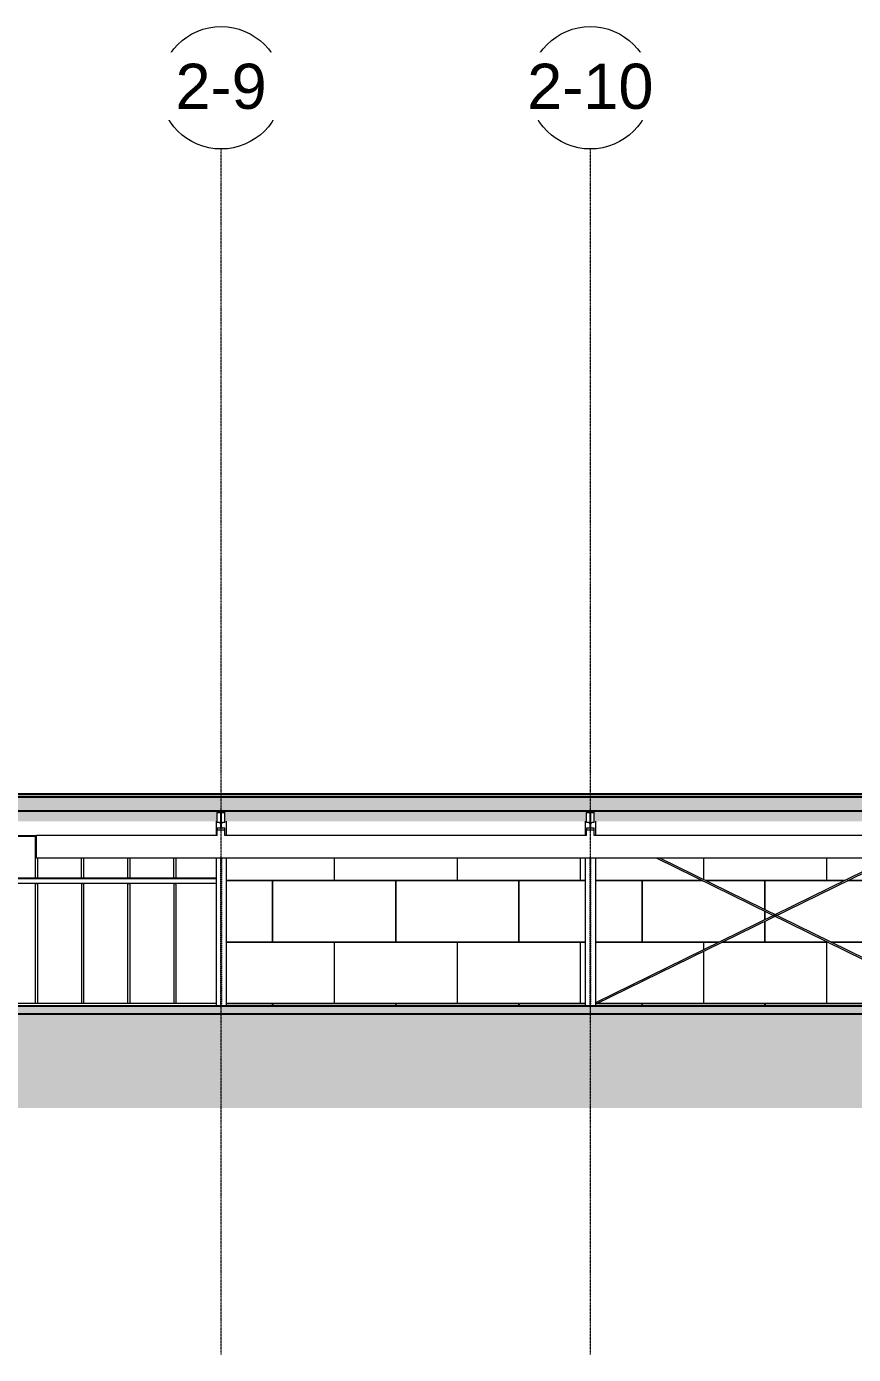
# Model space of a CAD drawing. Header units: inches. Extents: x -23445 to -52, y -314 to 853.
# Drawn here: x -16672 to -16024, y -273 to 768 of the extents above; entities that cross this region are included whole.
import ezdxf

# ---------------------------------------------------------------- set-up
doc = ezdxf.new("R2010")
doc.units = ezdxf.units.IN
doc.header["$MEASUREMENT"] = 0
doc.linetypes.add('Grid Line 1_2_', pattern=[0.875, 0.5, -0.125, 0.125, -0.125])
doc.linetypes.add('Hidden 1_8_', pattern=[0.1875, 0.125, -0.0625])
for name, color, linetype, lineweight in [('A-CLNG', 13, 'Continuous', 9), ('A-CLNG-PATT', 13, 'Continuous', 9), ('A-FLOR', 192, 'Continuous', 9), ('A-FLOR-LEVL', 51, 'Continuous', 9), ('A-FLOR-PATT', 8, 'Continuous', 25), ('A-GLAZ-CWMG', 51, 'Continuous', 9), ('A-ROOF', 132, 'Continuous', 9), ('A-WALL-PATT', 111, 'Continuous', 25), ('C-TOPO', 7, 'Continuous', 9), ('M-HVAC-DUCT', 70, 'Continuous', 9), ('S-BEAM', 12, 'Continuous', 9), ('S-COLS', 52, 'Continuous', 9), ('S-GRID', 1, 'Continuous', 9), ('S-GRID-IDEN', 1, 'Continuous', 9)]:
    doc.layers.add(name, color=color, linetype=linetype, lineweight=lineweight)
doc.styles.add('Arial_1', font='arial.ttf', dxfattribs={"height": 35.407186})

# ---------------------------------------------------------------- blocks, each defined once
blk = doc.blocks.new('Struct_Xcel_Sports Complex_rvt-2-Building Section - East_West looking South _ Fitness Center')
at = {"layer": 'A-FLOR-PATT', "lineweight": 9}
h = blk.add_hatch(dxfattribs=at)
h.set_pattern_fill('FP_34', style=0, pattern_type=2)
h.set_pattern_definition([(50, (-33524.074, 67.247), (55.0854, -4.81984), [5.76, -63.36]), (355, (-33524.074, 67.247), (-10.6557, 57.76853), [4.608, -50.688]), (100.451, (-33519.483, 66.846), (44.42947, 52.94866), [4.895, -53.848]), (46.184, (-33524.074, 82.61), (81.96444, -12.71212), [8.64, -95.04]), (96.636, (-33517.24, 81.55), (71.7815, 74.8124), [7.343, -80.772]), (351.184, (-33524.07, 82.61), (71.78195, 74.81243), [6.912, -76.032]), (21, (-33516.394, 78.767), (45.84207, -30.92146), [5.76, -63.36]), (326, (-33516.394, 78.767), (18.68706, 55.69148), [4.608, -50.688]), (71.451, (-33512.573, 76.19), (64.5289, 24.7701), [4.895, -53.848]), (37.5, (-33524.074, 67.247), (0.933895, 25.566816), [2.534, -47.539, 2.534, -48.922, -50.88]), (37.5, (-33524.074, 67.247), (0.933895, 25.566816), [-101.53, 2.534, -48.346]), (7.5, (-33524.074, 67.247), (20.20404, 30.2913), [2.534, -26.803, 2.534, -46.387, -19.392]), (7.5, (-33524.074, 67.247), (20.20404, 30.2913), [-78.259, 2.534, -16.858]), (327.5, (-33541.2, 67.247), (40.997785, -1.732403), [2.534, -16.666, 2.534, -57.37, -79.488]), (327.5, (-33541.2, 67.247), (40.997785, -1.732403), [-79.104, 2.534, -76.954]), (317.5, (-33548.88, 67.247), (44.78888, 7.68784), [2.534, -22.426, 2.534, -37.248, -56.448]), (317.5, (-33548.88, 67.247), (44.78888, 7.68784), [-64.742, 2.534, -53.914])])
h.paths.add_polyline_path([(-25189.9, -6.3), (-25174.5, -6), (-22066.1, -6), (-22066.1, 0), (-25174.5, 0), (-25189.9, -0.3), (-25287.7, -0.3), (-25303, 0), (-26272.9, 0), (-26272.9, -6), (-25303, -6), (-25287.7, -6.3), (-25241, -6.3)], flags=0)
at = {"layer": 'A-FLOR', "color": 250, "lineweight": 25}
for p, q in [((-22066.1, 0), (-24218.9, 0)), ((-25174.5, -6), (-22066.1, -6))]:
    blk.add_line(p, q, dxfattribs=at)
blk = doc.blocks.new('W-Wide Flange-Column - B2_E-1389165-Building Section - East_West looking South _ Fitness Center')
at = {"layer": 'S-COLS'}
for p, q in [((-23089.9, 145), (-23089.9, 133.8)), ((-23081.9, 145), (-23081.9, 133.8)), ((-23089.9, 115.8), (-23089.9, 0)), ((-23081.9, 115.8), (-23081.9, 0))]:
    blk.add_line(p, q, dxfattribs=at)
at = {"layer": 'S-COLS', "linetype": 'Hidden 1_8_'}
for p, q in [((-23086, 0), (-23086, 115.8)), ((-23085.7, 115.8), (-23085.7, 0))]:
    blk.add_line(p, q, dxfattribs=at)
blk = doc.blocks.new('W-Wide Flange - 1_-3_ deep-V23-Building Section - East_West looking South _ Fitness Center')
at = {"layer": 'S-BEAM', "lineweight": 15}
for p, q in [((-23661.9, 153.1), (-23667.9, 153.1)), ((-23667.9, 153.1), (-23667.9, 151.7)), ((-23667.9, 151.7), (-23666.2, 151.7)), ((-23665.3, 150.9), (-23665.3, 140.3)), ((-23664.5, 140.3), (-23664.5, 150.9)), ((-23663.6, 151.7), (-23661.9, 151.7)), ((-23661.9, 151.7), (-23661.9, 153.1)), ((-23666.2, 139.5), (-23667.9, 139.5)), ((-23667.9, 139.5), (-23667.9, 138.1)), ((-23667.9, 138.1), (-23661.9, 138.1)), ((-23661.9, 139.5), (-23663.6, 139.5)), ((-23661.9, 138.1), (-23661.9, 139.5))]:
    blk.add_line(p, q, dxfattribs=at)
at = {"layer": 'S-BEAM'}
for p, q in [((-23667.9, 143.8), (-23667.9, 151.7)), ((-23661.9, 143.8), (-23661.9, 151.7)), ((-23666.2, 143.8), (-23667.9, 143.8)), ((-23667.9, 133.7), (-23667.9, 138.1)), ((-23661.9, 143.8), (-23663.6, 143.8)), ((-23661.9, 133.7), (-23661.9, 138.1))]:
    blk.add_line(p, q, dxfattribs=at)
at = {"layer": 'S-BEAM', "lineweight": 15, "flags": 128}
for points in [[(-23666.2, 151.7), (-23666, 151.7), (-23665.8, 151.7), (-23665.6, 151.6), (-23665.5, 151.4), (-23665.4, 151.2), (-23665.3, 151.1), (-23665.3, 150.9)], [(-23664.5, 150.9), (-23664.5, 151.1), (-23664.4, 151.2), (-23664.3, 151.4), (-23664.2, 151.6), (-23664, 151.7), (-23663.8, 151.7), (-23663.6, 151.7)], [(-23665.3, 140.3), (-23665.3, 140.2), (-23665.4, 140), (-23665.5, 139.8), (-23665.6, 139.7), (-23665.8, 139.5), (-23666, 139.5), (-23666.2, 139.5)], [(-23663.6, 139.5), (-23663.8, 139.5), (-23664, 139.5), (-23664.2, 139.7), (-23664.3, 139.8), (-23664.4, 140), (-23664.5, 140.2), (-23664.5, 140.3)]]:
    blk.add_lwpolyline(points, dxfattribs=at)
at = {"layer": 'S-BEAM'}
for centre, major_axis, start_param, end_param in [((-23666.2, 142.9), (-0.89, 0), 3.141593, 4.712389), ((-23663.6, 142.9), (0.89, 0), 1.570796, 3.141593)]:
    blk.add_ellipse(centre, major_axis=major_axis, ratio=0.999133, start_param=start_param, end_param=end_param, dxfattribs=at)
blk = doc.blocks.new('W-Wide Flange - 1_-3_ deep-V24-Building Section - East_West looking South _ Fitness Center')
at = {"layer": 'S-BEAM'}
h = blk.add_hatch(dxfattribs=at)
h.set_pattern_fill('FP_11', color=256, style=0, pattern_type=2)
h.set_pattern_definition([(45, (-33524.074, 67.247), (-19.00703, 19.00703), []), (45, (-33524.074, 96.047), (-19.00703, 19.00703), [])])
h.paths.add_polyline_path([(-23951.4, 138.1), (-23951.4, 139.5), (-23953.3, 139.5), (-23953.7, 139.7), (-23953.9, 140), (-23954, 140.3), (-23954, 151.1), (-23953.8, 151.4), (-23953.5, 151.7), (-23953.1, 151.7), (-23951.4, 151.7), (-23951.4, 153.1), (-23957.4, 153.1), (-23957.4, 151.7), (-23955.5, 151.7), (-23955.1, 151.6), (-23954.9, 151.2), (-23954.8, 150.9), (-23954.8, 140.2), (-23955, 139.8), (-23955.3, 139.5), (-23955.7, 139.5), (-23957.4, 139.5), (-23957.4, 138.1)], flags=0)
at = {"layer": 'S-BEAM', "lineweight": 15}
for p, q in [((-23951.4, 153.1), (-23957.4, 153.1)), ((-23957.4, 153.1), (-23957.4, 151.7)), ((-23957.4, 151.7), (-23955.7, 151.7)), ((-23954.8, 150.9), (-23954.8, 140.3)), ((-23954, 140.3), (-23954, 150.9)), ((-23953.1, 151.7), (-23951.4, 151.7)), ((-23951.4, 151.7), (-23951.4, 153.1)), ((-23955.7, 139.5), (-23957.4, 139.5)), ((-23957.4, 139.5), (-23957.4, 138.1)), ((-23957.4, 138.1), (-23951.4, 138.1)), ((-23951.4, 139.5), (-23953.1, 139.5)), ((-23951.4, 138.1), (-23951.4, 139.5))]:
    blk.add_line(p, q, dxfattribs=at)
at = {"layer": 'S-BEAM'}
for p, q in [((-23957.4, 143.8), (-23957.4, 151.7)), ((-23951.4, 143.8), (-23951.4, 151.7)), ((-23955.7, 143.8), (-23957.4, 143.8)), ((-23957.4, 133.7), (-23957.4, 138.1)), ((-23951.4, 143.8), (-23953.1, 143.8)), ((-23951.4, 133.7), (-23951.4, 138.1))]:
    blk.add_line(p, q, dxfattribs=at)
at = {"layer": 'S-BEAM', "lineweight": 15, "flags": 128}
for points in [[(-23955.7, 151.7), (-23955.5, 151.7), (-23955.3, 151.7), (-23955.1, 151.6), (-23955, 151.4), (-23954.9, 151.2), (-23954.8, 151.1), (-23954.8, 150.9)], [(-23954, 150.9), (-23954, 151.1), (-23953.9, 151.2), (-23953.8, 151.4), (-23953.7, 151.6), (-23953.5, 151.7), (-23953.3, 151.7), (-23953.1, 151.7)], [(-23954.8, 140.3), (-23954.8, 140.2), (-23954.9, 140), (-23955, 139.8), (-23955.1, 139.7), (-23955.3, 139.5), (-23955.5, 139.5), (-23955.7, 139.5)], [(-23953.1, 139.5), (-23953.3, 139.5), (-23953.5, 139.5), (-23953.7, 139.7), (-23953.8, 139.8), (-23953.9, 140), (-23954, 140.2), (-23954, 140.3)]]:
    blk.add_lwpolyline(points, dxfattribs=at)
at = {"layer": 'S-BEAM'}
for centre, major_axis, start_param, end_param in [((-23955.7, 142.9), (-0.89, 0), 3.141593, 4.712389), ((-23953.1, 142.9), (0.89, 0), 1.570796, 3.141593)]:
    blk.add_ellipse(centre, major_axis=major_axis, ratio=0.999133, start_param=start_param, end_param=end_param, dxfattribs=at)
blk = doc.blocks.new('Girt_C - 8_D-1472944-Building Section - East_West looking South _ Fitness Center')
at = {"layer": 'S-BEAM'}
for p, q in [((-23958.4, 100.3), (-24133, 100.3)), ((-23958.4, 99.8), (-24133, 99.8)), ((-24133, 96.3), (-23958.4, 96.3))]:
    blk.add_line(p, q, dxfattribs=at)
blk = doc.blocks.new('Rectangular Mullion - Exterior 2_ x 4_5_-769200-Building Section - East_West looking South _ Fitness Center')
at = {"layer": 'A-GLAZ-CWMG'}
blk.add_line((-24099.1, 2), (-24132, 2), dxfattribs=at)
blk = doc.blocks.new('W-Wide Flange - W12X19-1472862-Building Section - East_West looking South _ Fitness Center')
at = {"layer": 'S-BEAM'}
for p, q in [((-24133, 133.6), (-24099, 133.6)), ((-24133, 133.2), (-24099, 133.2))]:
    blk.add_line(p, q, dxfattribs=at)
blk = doc.blocks.new('Rectangular Mullion - Exterior 2_ x 4_5_-V49-Building Section - East_West looking South _ Fitness Center')
at = {"layer": 'A-GLAZ-CWMG'}
blk.add_line((-22205.3, 2), (-22241.5, 2), dxfattribs=at)
blk = doc.blocks.new('Rectangular Mullion - Exterior 2_ x 4_5_-1115231-Building Section - East_West looking South _ Fitness Center')
at = {"layer": 'A-GLAZ-CWMG'}
for p, q in [((-22242.5, 96), (-22240.5, 96)), ((-22242.5, 96), (-22242.5, 2)), ((-22240.5, 2), (-22240.5, 96)), ((-22240.5, 2), (-22242.5, 2))]:
    blk.add_line(p, q, dxfattribs=at)
blk = doc.blocks.new('Rectangular Mullion - Exterior 2_ x 4_5_-V53-Building Section - East_West looking South _ Fitness Center')
at = {"layer": 'A-GLAZ-CWMG'}
for p, q in [((-24100.1, 133.2), (-24100.1, 100.3)), ((-24098.1, 100.3), (-24098.1, 115.8))]:
    blk.add_line(p, q, dxfattribs=at)
blk = doc.blocks.new('Rectangular Mullion - Exterior 2_ x 4_5_-V54-Building Section - East_West looking South _ Fitness Center')
at = {"layer": 'A-GLAZ-CWMG'}
for p, q in [((-24064, 115.8), (-24064, 100.3)), ((-24062, 100.3), (-24062, 115.8))]:
    blk.add_line(p, q, dxfattribs=at)
blk = doc.blocks.new('Rectangular Mullion - Exterior 2_ x 4_5_-1136166-Building Section - East_West looking South _ Fitness Center')
at = {"layer": 'A-GLAZ-CWMG'}
blk.add_line((-23958.4, 2), (-23990.6, 2), dxfattribs=at)
blk = doc.blocks.new('Round Bar - 1_-V69-Building Section - East_West looking South _ Fitness Center')
at = {"layer": 'S-BEAM'}
for p, q in [((-23660.9, 1.4), (-23427.6, 115.8)), ((-23429.9, 115.8), (-23660.9, 2.5))]:
    blk.add_line(p, q, dxfattribs=at)
blk = doc.blocks.new('Round Bar - 1_-V70-Building Section - East_West looking South _ Fitness Center')
at = {"layer": 'S-BEAM'}
for p, q in [((-23612.7, 115.8), (-23379.4, 1.4)), ((-23379.4, 2.5), (-23610.4, 115.8))]:
    blk.add_line(p, q, dxfattribs=at)
blk = doc.blocks.new('Grid - Grid Head - Circle-14747-Building Section - East_West looking South _ Fitness Center')
at = {"layer": 'S-GRID-IDEN'}
blk.add_circle((-23085.9, 719.9), 48, dxfattribs=at)

msp = doc.modelspace()

# ---------------------------------------------------------------- hatches: boundary and pattern name
at = {"layer": 'A-CLNG-PATT'}
h = msp.add_hatch(dxfattribs=at)
h.set_pattern_fill('FP_18', color=256, style=0, pattern_type=2)
h.set_pattern_definition([(161.57, (-33523.114, 68.207), (-7.6802237, -0.0009796), [0, -54.643, 6.067, 0]), (18.43, (-33525.034, 68.207), (-7.6802237, 0.0009796), [0, -54.643, 6.067, 0]), (108.43, (-33523.114, 68.207), (3.8382953, -19.20136532), [18.211, -42.499]), (71.57, (-33525.034, 68.207), (3.8382953, 19.20136532), [18.211, -42.499])])
h.paths.add_polyline_path([(-18834.67762, 152.92201), (-15364.42762, 152.92201), (-15364.42762, 164.05666), (-18834.67762, 164.05666), (-18834.67762, 154.604)], flags=0)
at = {"layer": 'A-CLNG-PATT', "lineweight": 5}
h = msp.add_hatch(color=256, dxfattribs=at)
h.paths.add_polyline_path([(-18828.42762, 144.64399), (-18828.42762, 144.86165), (-18780.67762, 144.86165), (-18780.67762, 148.89399), (-18744.30262, 148.89399), (-18744.30262, 144.86165), (-18693.55262, 144.86165), (-18693.55262, 148.78461), (-18691.05262, 148.78461), (-18691.05262, 148.98774), (-18549.42762, 148.98774), (-18549.42762, 152.92201), (-18831.42762, 152.92201), (-18831.42762, 144.98774), (-18828.92762, 144.98774), (-18828.92762, 144.64399)], flags=0)
h.paths.add_polyline_path([(-15365.42762, 144.67524), (-15364.92762, 144.68796), (-15364.92762, 150.26118), (-15364.42762, 150.26118), (-15364.42762, 152.92201), (-15365.93262, 152.84439), (-15365.93262, 144.86165), (-15365.42762, 144.81458), (-15365.42762, 144.68796)], flags=0)
h.paths.add_polyline_path([(-17990.77456, 144.86165), (-17971.42762, 144.86165), (-17971.42762, 144.98774), (-17970.42762, 144.98774), (-17970.42762, 152.92201), (-18067.05262, 152.92201), (-18067.05262, 144.86165), (-18004.67762, 144.86165), (-18004.64654, 148.61311), (-18004.44562, 148.61795), (-18001.17762, 148.60828), (-18001.17762, 144.86165), (-17999.54774, 144.86165)], flags=0)
h.paths.add_polyline_path([(-17953.17762, 144.86165), (-17953.14654, 150.61785), (-17952.94562, 150.62268), (-17949.67762, 150.61301), (-17949.67762, 144.86165), (-17873.30262, 144.86165), (-17873.30262, 152.92201), (-17964.42762, 152.92201), (-17964.42762, 144.98774), (-17963.42762, 144.98774), (-17963.42762, 144.86165), (-17955.68181, 144.86165)], flags=0)
h.paths.add_polyline_path([(-18083.42762, 144.86165), (-18071.17762, 144.86165), (-18071.17762, 152.92201), (-18083.42762, 152.92201), (-18083.42762, 148.25745)], flags=0)
h.paths.add_polyline_path([(-18087.55262, 144.86165), (-18087.55262, 152.92201), (-18253.92762, 152.92201), (-18253.92762, 144.99816), (-18252.92762, 144.99816), (-18252.92762, 144.86165), (-18225.17762, 144.86165), (-18225.14654, 150.61785), (-18224.94562, 150.62268), (-18221.67762, 150.61301), (-18221.67762, 144.86165), (-18173.67762, 144.86165), (-18173.64654, 148.61311), (-18173.44562, 148.61795), (-18170.17762, 148.60828), (-18170.17762, 144.86165), (-18096.05281, 144.86165)], flags=0)
h.paths.add_polyline_path([(-17868.55262, 144.86165), (-17740.05262, 144.86165), (-17740.05262, 152.92201), (-17868.55262, 152.92201), (-17868.55262, 149.38632)], flags=0)
h.paths.add_polyline_path([(-15376.36468, 144.86165), (-15369.92262, 144.86165), (-15369.92262, 152.92201), (-15648.42762, 152.92201), (-15648.42762, 144.98774), (-15647.42762, 144.98774), (-15647.42762, 144.86165), (-15385.13787, 144.86165)], flags=0)
h.paths.add_polyline_path([(-17530.80262, 144.86165), (-17392.42762, 144.86165), (-17392.42762, 144.98774), (-17391.42762, 144.98774), (-17391.42762, 152.92201), (-17530.80262, 152.92201), (-17530.80262, 149.72)], flags=0)
h.paths.add_polyline_path([(-17384.42762, 144.86165), (-17201.55262, 144.86165), (-17201.55262, 152.92201), (-17385.42762, 152.92201), (-17385.42462, 144.98774), (-17384.42762, 144.98774)], flags=0)
h.paths.add_polyline_path([(-18260.92762, 144.86165), (-18260.92762, 144.99816), (-18259.92762, 144.99816), (-18259.92762, 152.92201), (-18302.80262, 152.92201), (-18302.80262, 144.86165), (-18262.74337, 144.86165)], flags=0)
h.paths.add_polyline_path([(-17104.68262, 144.86165), (-17102.92762, 144.86165), (-17102.92762, 144.98774), (-17101.92762, 144.98774), (-17101.92762, 152.92201), (-17195.55262, 152.92201), (-17195.55262, 144.86165), (-17113.45581, 144.86165)], flags=0)
h.paths.add_polyline_path([(-17094.92762, 144.86165), (-16813.42762, 144.86165), (-16813.42762, 144.98774), (-16812.42762, 144.98774), (-16812.42762, 152.92201), (-17095.92762, 152.92201), (-17095.90943, 144.98774), (-17094.92762, 144.98774)], flags=0)
h.paths.add_polyline_path([(-18428.55262, 144.86165), (-18428.55262, 152.36339), (-18307.55262, 152.36339), (-18307.55262, 152.92201), (-18490.40272, 152.92201), (-18490.40272, 144.86165), (-18429.43393, 144.86165)], flags=0)
h.paths.add_polyline_path([(-16698.49012, 144.86165), (-16523.92762, 144.86165), (-16523.92762, 144.98774), (-16522.92762, 144.98774), (-16522.92762, 152.92201), (-16806.42762, 152.89003), (-16806.39424, 152.37025), (-16703.24012, 152.37025), (-16703.24012, 152.85419), (-16698.49012, 152.85419), (-16698.49012, 149.72)], flags=0)
h.paths.add_polyline_path([(-18502.40272, 144.86165), (-18502.40272, 152.92201), (-18543.42762, 152.92201), (-18543.42762, 144.98774), (-18542.42762, 144.98774), (-18542.42762, 144.86165), (-18508.39262, 144.86165)], flags=0)
h.paths.add_polyline_path([(-16515.92762, 144.86165), (-16234.42762, 144.86165), (-16234.42762, 144.98774), (-16233.42762, 144.98774), (-16233.42762, 152.92201), (-16516.92762, 152.92201), (-16516.87906, 144.98774), (-16515.92762, 144.98774)], flags=0)
h.paths.add_polyline_path([(-15657.10668, 144.86165), (-15655.42762, 144.86165), (-15655.42762, 144.98774), (-15654.42762, 144.98774), (-15654.42762, 152.92201), (-15937.92762, 152.92201), (-15937.84868, 144.98774), (-15936.92762, 144.98774), (-15936.92762, 144.86165), (-15665.87987, 144.86165)], flags=0)
h.paths.add_polyline_path([(-15944.92762, 144.86165), (-15944.92762, 144.98774), (-15943.92762, 144.98774), (-15943.92762, 152.92201), (-16227.42762, 152.92201), (-16227.36387, 144.98774), (-16226.42762, 144.98774), (-16226.42762, 144.86165), (-15946.62187, 144.86165)], flags=0)
h.paths.add_polyline_path([(-17657.39343, 151.49295), (-17535.55262, 151.49295), (-17535.55262, 152.92201), (-17673.67762, 152.92201), (-17673.67762, 151.49295), (-17666.16662, 151.49295)], flags=0)
h.paths.add_polyline_path([(-17735.30262, 151.49295), (-17680.92762, 151.49295), (-17680.92762, 152.92201), (-17735.30262, 152.92201), (-17735.30262, 151.5714)], flags=0)
h.paths.add_polyline_path([(-15368.03762, 152.29641), (-15367.81762, 152.29641), (-15367.81762, 152.42387), (-15368.05628, 152.43245), (-15368.05135, 152.41835)], flags=0)
h.paths.add_polyline_path([(-18833.24701, 152.75607), (-18833.81262, 152.77433), (-18833.27342, 152.75607)], flags=0)
at = {"layer": 'A-WALL-PATT', "lineweight": 9}
h = msp.add_hatch(dxfattribs=at)
h.set_pattern_fill('FP_20', color=256, style=0, pattern_type=2)
h.set_pattern_definition([(90, (-30954.73, 243), (-193, -193), [48, -145]), (180, (-30954.73, 243), (-2e-14, -193), [96.25, -96.75]), (270, (-31050.98, 291), (-193, -193), [48, -145]), (180, (-30954.73, 291), (-2e-14, -193), [96.25, -96.75]), (270, (-31051.23, 291), (-193, -193), [48, -145]), (180, (-31051.23, 291), (-2e-14, -193), [96.25, -96.75]), (90, (-31147.48, 243), (-193, -193), [48, -145]), (180, (-31051.23, 243), (-2e-14, -193), [96.25, -96.75]), (90, (-31002.73, 291.25), (-193, -193), [48, -145]), (180, (-30954.48, 291.25), (-2e-14, -193), [48.25, -144.75]), (180, (-30954.48, 339.25), (-2e-14, -193), [48.25, -144.75]), (90, (-31099.23, 291.25), (-193, -193), [48, -145]), (180, (-31002.98, 291.25), (-2e-14, -193), [96.25, -96.75]), (270, (-31002.98, 339.25), (-193, -193), [48, -145]), (180, (-31002.98, 339.25), (-2e-14, -193), [96.25, -96.75]), (180, (-31099.48, 291.25), (-2e-14, -193), [48, -145]), (270, (-31099.48, 339.25), (-193, -193), [48, -145]), (180, (-31099.48, 339.25), (-2e-14, -193), [48, -145]), (90, (-30954.73, 339.5), (-193, -193), [48, -145]), (180, (-30954.73, 339.5), (-2e-14, -193), [96.25, -96.75]), (270, (-31050.98, 387.5), (-193, -193), [48, -145]), (180, (-30954.73, 387.5), (-2e-14, -193), [96.25, -96.75]), (270, (-31051.23, 387.5), (-193, -193), [48, -145]), (180, (-31051.23, 387.5), (-2e-14, -193), [96.25, -96.75]), (270, (-31147.48, 387.5), (-193, -193), [48, -145]), (180, (-31051.23, 339.5), (-2e-14, -193), [96.25, -96.75]), (90, (-31002.73, 387.75), (-193, -193), [48, -145]), (180, (-30954.48, 387.75), (-2e-14, -193), [48.25, -144.75]), (180, (-30954.48, 435.75), (-2e-14, -193), [48.25, -144.75]), (90, (-31099.23, 387.75), (-193, -193), [48, -145]), (180, (-31002.98, 387.75), (-2e-14, -193), [96.25, -96.75]), (270, (-31002.98, 435.75), (-193, -193), [48, -145]), (180, (-31002.98, 435.75), (-2e-14, -193), [96.25, -96.75]), (180, (-31099.48, 387.75), (-2e-14, -193), [48, -145]), (270, (-31099.48, 435.75), (-193, -193), [48, -145]), (180, (-31099.48, 435.75), (-2e-14, -193), [48, -145])])
h.paths.add_polyline_path([(-16515.92762, 0), (-16234.42762, 0), (-16234.42762, 115.82032), (-16515.92762, 115.82032), (-16515.92762, 76.46)], flags=0)
h.paths.add_polyline_path([(-16160.34819, 0), (-15944.92762, 0), (-15944.92762, 1.41977), (-16085.68446, 70.43179), (-16226.42762, 1.32044), (-16226.42762, 0), (-16192.27112, 0)], flags=0)
h.paths.add_polyline_path([(-16226.42762, 2.52162), (-16086.81969, 71.00717), (-16178.19585, 115.82032), (-16226.42762, 115.82032), (-16226.42762, 2.60867)], flags=0)
h.paths.add_polyline_path([(-15944.92762, 2.53356), (-15944.92762, 115.82032), (-15993.13507, 115.82032), (-16084.52993, 70.998), (-15946.28653, 3.2)], flags=0)
h.paths.add_polyline_path([(-16085.66546, 71.5549), (-15995.40613, 115.82032), (-16175.92479, 115.82032), (-16085.70849, 71.576)], flags=0)
at = {"layer": 'C-TOPO'}
h = msp.add_hatch(dxfattribs=at)
h.set_pattern_fill('FP_13', color=256, style=0, pattern_type=2)
h.set_pattern_definition([(0, (-33524.074, 67.247), (48, 48), [48, -48]), (0, (-33524.074, 85.247), (48, 48), [48, -48]), (0, (-33524.074, 103.247), (48, 48), [48, -48]), (90, (-33518.074, 109.247), (-48, 48), [48, -48]), (90, (-33500.074, 109.247), (-48, 48), [48, -48]), (90, (-33482.074, 109.247), (-48, 48), [48, -48])])
h.paths.add_polyline_path([(-18929.50562, -79.828), (-14623.67762, -79.828), (-14623.67762, -48), (-14636.67762, -48), (-14636.67762, -36), (-14631.67762, -36), (-14631.67762, -6), (-17740.05262, -6), (-17755.90955, -6.33035), (-17853.2024, -6.3198), (-17872.67762, -6), (-17872.67762, -12), (-17953.80262, -12), (-17953.80262, -6), (-18221.05262, -6), (-18221.05262, -12), (-18302.80262, -12), (-18302.80262, -6), (-18838.42762, -6), (-18838.42762, -36), (-18835.42762, -36), (-18835.42762, -48), (-18853.42762, -48), (-18853.42762, -36), (-18852.42762, -35.97606), (-18852.42762, 0), (-18929.50562, 0), (-18929.50562, -6.95548)], flags=0)
h.paths.add_polyline_path([(-17806.53762, -0.3198), (-17755.40285, -0.3198), (-17740.05262, 0), (-17868.55262, 0), (-17853.2024, -0.3198)], flags=0)

# ---------------------------------------------------------------- linework, layer by layer
at = {"layer": 'A-CLNG', "lineweight": 25}
for p, q in [((-15376.24012, 164.05666), (-18834.67762, 164.05666)), ((-16698.49012, 152.92201), (-15364.42762, 152.92201))]:
    msp.add_line(p, q, dxfattribs=at)
at = {"layer": 'A-FLOR-LEVL', "linetype": 'Grid Line 1_2_'}
msp.add_line((-19122.86105, 0), (-13634.10082, 0), dxfattribs=at)
at = {"layer": 'A-ROOF', "lineweight": 25}
for p, q in [((-15376.67762, 166.1209), (-18838.17762, 166.1209)), ((-18834.67762, 164.11916), (-15376.67762, 164.11916))]:
    msp.add_line(p, q, dxfattribs=at)
at = {"layer": 'M-HVAC-DUCT'}
for p, q in [((-16664.55262, 115.82032), (-16664.55262, 133.82032)), ((-16664.55262, 133.82032), (-16522.92762, 133.82032)), ((-16516.92762, 133.82032), (-16233.42762, 133.82032)), ((-16227.36387, 133.82032), (-15943.92762, 133.82032)), ((-15369.67762, 115.82032), (-16664.55262, 115.82032))]:
    msp.add_line(p, q, dxfattribs=at)
at = {"layer": 'S-GRID', "linetype": 'Grid Line 1_2_'}
for p, q in [((-16519.92762, -273.16081), (-16519.92762, 671.89181)), ((-16519.92762, -273.16081), (-16519.92762, 671.89181)), ((-16230.42762, -273.16081), (-16230.42762, 671.89181)), ((-16230.42762, -273.16081), (-16230.42762, 671.89181))]:
    msp.add_line(p, q, dxfattribs=at)

# ---------------------------------------------------------------- block references
at = {"color": 90, "lineweight": 5}
msp.add_blockref('Struct_Xcel_Sports Complex_rvt-2-Building Section - East_West looking South _ Fitness Center', (7434.4626, 0), dxfattribs=at)
at = {"layer": 'A-GLAZ-CWMG'}
for name, p in [('Rectangular Mullion - Exterior 2_ x 4_5_-V53-Building Section - East_West looking South _ Fitness Center', (7434.4626, 0)), ('Rectangular Mullion - Exterior 2_ x 4_5_-V54-Building Section - East_West looking South _ Fitness Center', (7434.4626, 0)), ('Rectangular Mullion - Exterior 2_ x 4_5_-V54-Building Section - East_West looking South _ Fitness Center', (7470.6501, 0)), ('Rectangular Mullion - Exterior 2_ x 4_5_-V54-Building Section - East_West looking South _ Fitness Center', (7506.8376, 0)), ('Rectangular Mullion - Exterior 2_ x 4_5_-1115231-Building Section - East_West looking South _ Fitness Center', (5576.8376, 0)), ('Rectangular Mullion - Exterior 2_ x 4_5_-1115231-Building Section - East_West looking South _ Fitness Center', (5613.0251, 0)), ('Rectangular Mullion - Exterior 2_ x 4_5_-1115231-Building Section - East_West looking South _ Fitness Center', (5649.2126, 0)), ('Rectangular Mullion - Exterior 2_ x 4_5_-1115231-Building Section - East_West looking South _ Fitness Center', (5685.4001, 0)), ('Rectangular Mullion - Exterior 2_ x 4_5_-769200-Building Section - East_West looking South _ Fitness Center', (7434.4626, 0)), ('Rectangular Mullion - Exterior 2_ x 4_5_-V49-Building Section - East_West looking South _ Fitness Center', (5576.8376, 0)), ('Rectangular Mullion - Exterior 2_ x 4_5_-V49-Building Section - East_West looking South _ Fitness Center', (5613.0251, 0)), ('Rectangular Mullion - Exterior 2_ x 4_5_-V49-Building Section - East_West looking South _ Fitness Center', (5649.2126, 0)), ('Rectangular Mullion - Exterior 2_ x 4_5_-1136166-Building Section - East_West looking South _ Fitness Center', (7434.4626, 0))]:
    msp.add_blockref(name, p, dxfattribs=at)
at = {"layer": 'S-BEAM'}
for name in ['W-Wide Flange - 1_-3_ deep-V24-Building Section - East_West looking South _ Fitness Center', 'W-Wide Flange - 1_-3_ deep-V23-Building Section - East_West looking South _ Fitness Center', 'W-Wide Flange - W12X19-1472862-Building Section - East_West looking South _ Fitness Center', 'Round Bar - 1_-V69-Building Section - East_West looking South _ Fitness Center', 'Round Bar - 1_-V70-Building Section - East_West looking South _ Fitness Center', 'Girt_C - 8_D-1472944-Building Section - East_West looking South _ Fitness Center']:
    msp.add_blockref(name, (7434.4626, 0), dxfattribs=at)
at = {"layer": 'S-COLS'}
for p in [(6565.9626, 0), (6855.4626, 0)]:
    msp.add_blockref('W-Wide Flange-Column - B2_E-1389165-Building Section - East_West looking South _ Fitness Center', p, dxfattribs=at)
at = {"layer": 'S-GRID-IDEN'}
for p in [(6565.9626, 0), (6855.4626, 0)]:
    msp.add_blockref('Grid - Grid Head - Circle-14747-Building Section - East_West looking South _ Fitness Center', p, dxfattribs=at)

# ---------------------------------------------------------------- next in the draw order: texts
at = {"layer": 'S-GRID-IDEN', "char_height": 35.407186, "attachment_point": 2, "line_spacing_factor": 0.938532, "style": 'Arial_1', "bg_fill": 3, "box_fill_scale": 1.25, "bg_fill_color": 0, "bg_fill_transparency": 0}
for s, insert, width in [('1-9', (-16519.93685, 738.76554), 85.104), ('1-10', (-16230.43685, 738.76554), 117.936)]:
    msp.add_mtext(s, dxfattribs=dict(at, insert=insert, width=width))

# ---------------------------------------------------------------- next in the draw order: block references
at = {"layer": 'S-GRID-IDEN'}
for p in [(6565.9626, 0), (6855.4626, 0)]:
    msp.add_blockref('Grid - Grid Head - Circle-14747-Building Section - East_West looking South _ Fitness Center', p, dxfattribs=at)

# ---------------------------------------------------------------- next in the draw order: texts
at = {"layer": 'S-GRID-IDEN', "char_height": 35.407186, "attachment_point": 2, "line_spacing_factor": 0.938532, "style": 'Arial_1', "bg_fill": 3, "box_fill_scale": 1.25, "bg_fill_color": 0, "bg_fill_transparency": 0}
for s, insert, width in [('2-9', (-16519.93685, 738.76554), 85.104), ('2-10', (-16230.43685, 738.76554), 117.936)]:
    msp.add_mtext(s, dxfattribs=dict(at, insert=insert, width=width))

doc.saveas('drawing.dxf')
